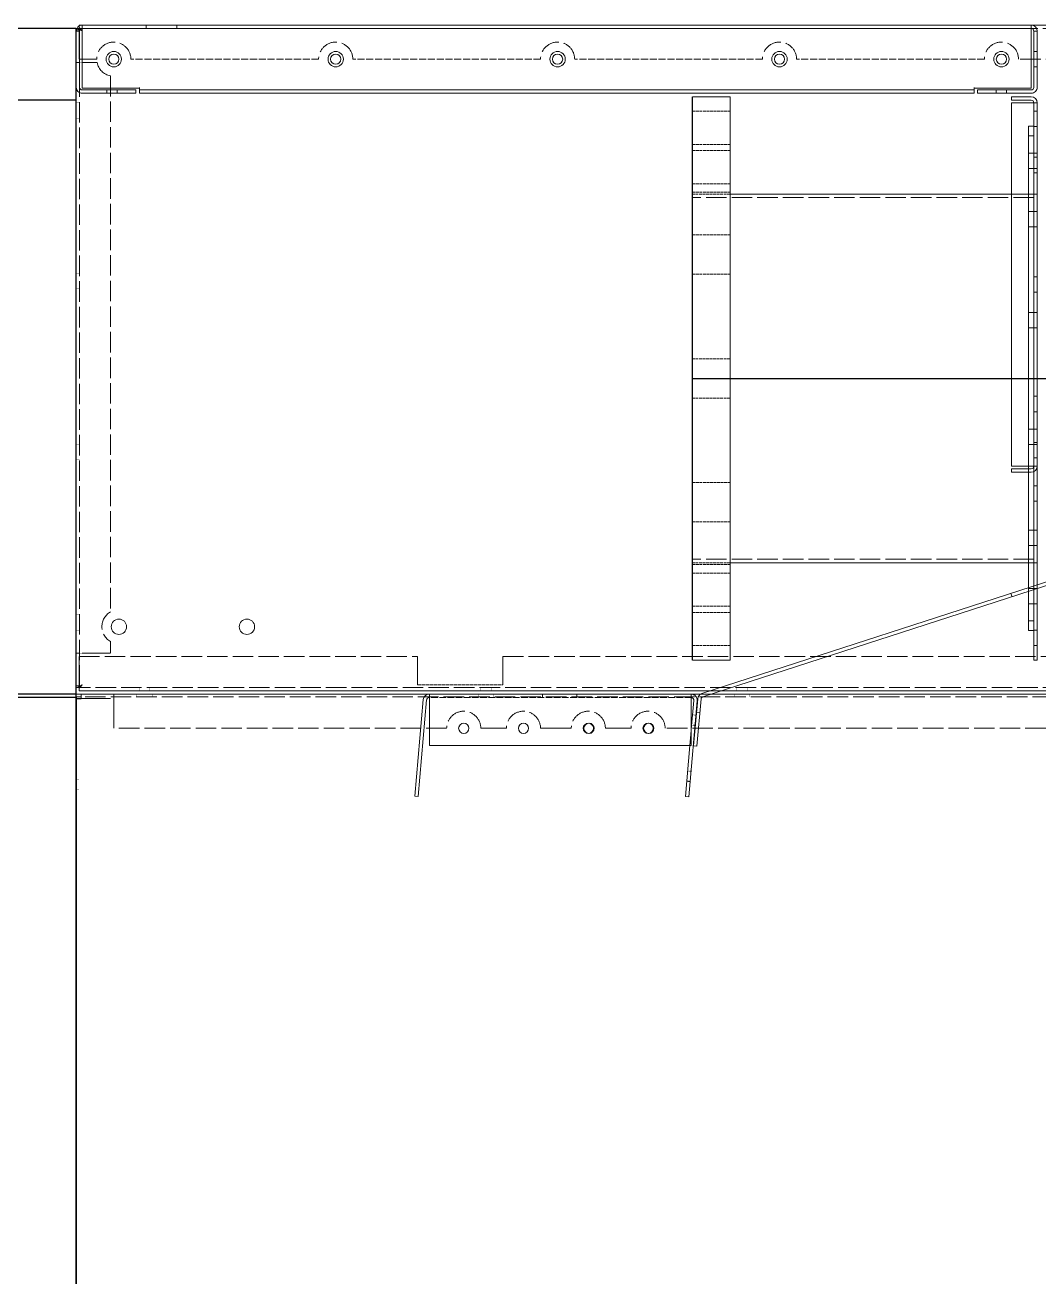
# Model space of a CAD drawing. Header units: millimetres. Extents: x 2113 to 34376, y 2901 to 25715.
# Drawn here: x 16428 to 17022, y 13729 to 14463 of the extents above; entities that cross this region are included whole.
import ezdxf

# ---------------------------------------------------------------- set-up
doc = ezdxf.new("R2010")
doc.units = ezdxf.units.MM
doc.linetypes.add('DASHED', pattern=[15, 12, -3])

# ---------------------------------------------------------------- blocks, each defined once
blk = doc.blocks.new('A$C07BF02F0')
at = {"color": 7, "lineweight": 15}
for p, q in [((3.5, 38), (3.5, 40)), ((3.5, 40), (559.5, 40)), ((3.5, 36.5), (3.5, 40)), ((3.5, 38), (3.5, 37.56)), ((3.5, 38), (559.5, 38)), ((3.5, 37.56), (3.5, 36.5)), ((559.5, 38), (559.5, 40)), ((559.5, 36.5), (559.5, 40)), ((559.5, 37.56), (559.5, 38)), ((559.5, 36.5), (559.5, 37.56)), ((2, 36.5), (0, 36.5)), ((0, 3.5), (0, 36.5)), ((2, 36.5), (0, 36.5)), ((2, 36.5), (2, 3.5)), ((3.5, 36.5), (3.5, 3)), ((3.5, 3), (3.5, 36.5)), ((559.5, 36.5), (559.5, 3)), ((559.5, 3), (559.5, 36.5)), ((561, 36.5), (563, 36.5)), ((561, 36.5), (561, 3.5)), ((561, 36.5), (563, 36.5)), ((563, 3.5), (563, 36.5)), ((561, 24.5), (563, 24.5)), ((561, 24.5), (563, 24.5)), ((561, 24.5), (563, 24.5)), ((561, 24.5), (563, 24.5)), ((561, 24.5), (563, 24.5)), ((561, 24.5), (563, 24.5)), ((561, 24.5), (563, 24.5)), ((561, 24.5), (563, 24.5)), ((561, 24.5), (563, 24.5)), ((561, 24.5), (563, 24.5)), ((561, 24.5), (563, 24.5)), ((561, 24.5), (563, 24.5)), ((561, 24.5), (563, 24.5)), ((561, 24.5), (563, 24.5)), ((561, 24.5), (563, 24.5)), ((561, 24.5), (563, 24.5)), ((561, 24.5), (563, 24.5)), ((561, 24.5), (563, 24.5)), ((561, 24.5), (563, 24.5)), ((561, 24.5), (563, 24.5)), ((561, 24.5), (563, 24.5)), ((561, 24.5), (563, 24.5)), ((561, 24.5), (563, 24.5)), ((561, 24.5), (563, 24.5)), ((561, 15.5), (563, 15.5)), ((561, 15.5), (563, 15.5)), ((561, 15.5), (563, 15.5)), ((561, 15.5), (563, 15.5)), ((561, 15.5), (563, 15.5)), ((561, 15.5), (563, 15.5)), ((561, 15.5), (563, 15.5)), ((561, 15.5), (563, 15.5)), ((561, 15.5), (563, 15.5)), ((561, 15.5), (563, 15.5)), ((561, 15.5), (563, 15.5)), ((561, 15.5), (563, 15.5)), ((561, 15.5), (563, 15.5)), ((561, 15.5), (563, 15.5)), ((561, 15.5), (563, 15.5)), ((561, 15.5), (563, 15.5)), ((561, 15.5), (563, 15.5)), ((561, 15.5), (563, 15.5)), ((561, 15.5), (563, 15.5)), ((561, 15.5), (563, 15.5)), ((561, 15.5), (563, 15.5)), ((561, 15.5), (563, 15.5)), ((561, 15.5), (563, 15.5)), ((561, 15.5), (563, 15.5)), ((37, 3), (3.5, 3)), ((37, 3), (3.5, 3)), ((35, 2), (3.5, 2)), ((18, 2), (18, 0)), ((18, 2), (18, 0)), ((18, 2), (18, 0)), ((18, 2), (18, 0)), ((18, 2), (18, 0)), ((18, 2), (18, 0)), ((18, 2), (18, 0)), ((18, 2), (18, 0)), ((18, 2), (18, 0)), ((18, 2), (18, 0)), ((18, 2), (18, 0)), ((18, 2), (18, 0)), ((24, 2), (24, 0)), ((24, 2), (24, 0)), ((24, 2), (24, 0)), ((24, 2), (24, 0)), ((24, 2), (24, 0)), ((24, 2), (24, 0)), ((24, 2), (24, 0)), ((24, 2), (24, 0)), ((24, 2), (24, 0)), ((24, 2), (24, 0)), ((24, 2), (24, 0)), ((24, 2), (24, 0)), ((35, 2), (35, 0)), ((37, 2.44), (37, 3.5)), ((37, 3), (37, 3.5)), ((37, 3), (37, 3.5)), ((37, 3.5), (37, 0)), ((37, 2), (37, 2.44)), ((37, 2), (37, 0)), ((526, 2), (37, 2)), ((526, 2), (37, 2)), ((526, 3), (526, 3.5)), ((526, 3.5), (526, 3)), ((526, 3), (526, 3.5)), ((526, 3.5), (526, 3)), ((526, 2.44), (526, 3)), ((526, 3), (559.5, 3)), ((526, 3), (559.5, 3)), ((526, 3), (526, 0)), ((526, 2), (526, 2.44)), ((526, 2), (526, 0)), ((528, 2), (528, 0)), ((559.5, 2), (528, 2)), ((539, 2), (539, 0)), ((539, 2), (539, 0)), ((539, 2), (539, 0)), ((539, 2), (539, 0)), ((539, 2), (539, 0)), ((539, 2), (539, 0)), ((539, 2), (539, 0)), ((539, 2), (539, 0)), ((539, 2), (539, 0)), ((539, 2), (539, 0)), ((539, 2), (539, 0)), ((539, 2), (539, 0)), ((545, 2), (545, 0)), ((545, 2), (545, 0)), ((545, 2), (545, 0)), ((545, 2), (545, 0)), ((545, 2), (545, 0)), ((545, 2), (545, 0)), ((545, 2), (545, 0)), ((545, 2), (545, 0)), ((545, 2), (545, 0)), ((545, 2), (545, 0)), ((545, 2), (545, 0)), ((545, 2), (545, 0)), ((35, 0), (3.5, 0)), ((526, 0), (37, 0)), ((526, 0), (37, 0)), ((559.5, 0), (528, 0))]:
    blk.add_line(p, q, dxfattribs=at)
for centre in [(22, 20), (152, 20), (282, 20), (412, 20), (542, 20)]:
    blk.add_circle(centre, 3, dxfattribs=at)
for centre, radius, start, end in [((3.5, 36.5), 3.5, 90, 180), ((3.5, 36.5), 1.5, 90, 180), ((559.5, 36.5), 3.5, 360, 90), ((559.5, 36.5), 1.5, 360, 90), ((3.5, 3.5), 3.5, 180, 270.00001), ((3.5, 3.5), 1.5, 180, 269.99999), ((559.5, 3.5), 3.5, 269.99999, 360), ((559.5, 3.5), 1.5, 270.00001, 360)]:
    blk.add_arc(centre, radius, start, end, dxfattribs=at)
blk = doc.blocks.new('A$C16F13DCD')
at = {"color": 7, "lineweight": 15}
for p, q in [((11.5, 330), (0, 330)), ((0, 328), (0, 330)), ((11.5, 328), (0, 328)), ((0, 326.5), (0, 113.5)), ((11.5, 326.5), (0, 326.5)), ((11.5, 326.5), (15, 326.5)), ((13, 113.5), (13, 326.5)), ((15, 326.5), (15, 113.5)), ((13, 321.5), (15, 321.5)), ((13, 321.5), (15, 321.5)), ((13, 321.5), (15, 321.5)), ((13, 321.5), (15, 321.5)), ((13, 321.5), (15, 321.5)), ((13, 321.5), (15, 321.5)), ((13, 321.5), (15, 321.5)), ((13, 312.5), (15, 312.5)), ((13, 312.5), (15, 312.5)), ((13, 312.5), (15, 312.5)), ((13, 312.5), (15, 312.5)), ((13, 312.5), (15, 312.5)), ((13, 312.5), (15, 312.5)), ((13, 312.5), (15, 312.5)), ((13, 297), (15, 297)), ((13, 297), (15, 297)), ((13, 294.5), (15, 294.5)), ((13, 294.5), (15, 294.5)), ((13, 288), (15, 288)), ((13, 288), (15, 288)), ((13, 285.5), (15, 285.5)), ((13, 285.5), (15, 285.5)), ((13, 273), (15, 273)), ((13, 262.84), (15, 262.84)), ((13, 262.84), (15, 262.84)), ((13, 253.84), (15, 253.84)), ((13, 253.84), (15, 253.84)), ((13, 224.5), (15, 224.5)), ((13, 224.5), (15, 224.5)), ((13, 215.5), (15, 215.5)), ((13, 215.5), (15, 215.5)), ((13, 203.66), (15, 203.66)), ((13, 203.66), (15, 203.66)), ((13, 194.66), (15, 194.66)), ((13, 194.66), (15, 194.66)), ((13, 154.5), (15, 154.5)), ((13, 154.5), (15, 154.5)), ((13, 145.5), (15, 145.5)), ((13, 145.5), (15, 145.5)), ((13, 135.34), (15, 135.34)), ((13, 135.34), (15, 135.34)), ((13, 127.5), (15, 127.5)), ((13, 127.5), (15, 127.5)), ((13, 126.34), (15, 126.34)), ((13, 126.34), (15, 126.34)), ((13, 118.5), (15, 118.5)), ((13, 118.5), (15, 118.5)), ((0, 113.5), (11.5, 113.5)), ((0, 110), (0, 112)), ((11.5, 112), (0, 112)), ((11.5, 113.5), (15, 113.5)), ((13, 110.34), (13, 113.5)), ((15, 113.5), (13, 113.5)), ((15, 113.5), (13, 113.5)), ((13, 0), (13, 110.34)), ((15, 0), (15, 113.5)), ((11.5, 110), (0, 110)), ((13, 102), (15, 102)), ((13, 102), (15, 102)), ((13, 93), (15, 93)), ((13, 93), (15, 93)), ((13, 76.16), (15, 76.16)), ((13, 76.16), (15, 76.16)), ((13, 67.16), (15, 67.16)), ((13, 67.16), (15, 67.16)), ((13, 57), (15, 57)), ((13, 42), (15, 42)), ((13, 42), (15, 42)), ((13, 42), (15, 42)), ((13, 42), (15, 42)), ((13, 33), (15, 33)), ((13, 33), (15, 33)), ((13, 33), (15, 33)), ((13, 33), (15, 33)), ((13, 17.5), (15, 17.5)), ((13, 17.5), (15, 17.5)), ((13, 17.5), (15, 17.5)), ((13, 17.5), (15, 17.5)), ((13, 17.5), (15, 17.5)), ((13, 8.5), (15, 8.5)), ((13, 8.5), (15, 8.5)), ((13, 8.5), (15, 8.5)), ((13, 8.5), (15, 8.5)), ((13, 8.5), (15, 8.5)), ((13, 0), (15, 0))]:
    blk.add_line(p, q, dxfattribs=at)
for centre, radius, start, end in [((11.5, 326.5), 3.5, 0, 90), ((11.5, 326.5), 1.5, 0, 90), ((11.5, 113.5), 3.5, 270, 0), ((11.5, 113.5), 1.5, 270, 0)]:
    blk.add_arc(centre, radius, start, end, dxfattribs=at)
blk = doc.blocks.new('A$C5DDF0D69')
at = {"color": 7, "lineweight": 13, "ltscale": 0.000626001}
for p, q in [((8.74, 60.17), (8.44, 60.17)), ((8.74, 58.17), (8.44, 58.17))]:
    blk.add_line(p, q, dxfattribs=at)
at = {"color": 7, "lineweight": 13, "ltscale": 0.31935}
for p, q in [((162.03, 60.17), (8.74, 60.17)), ((162.03, 30.17), (8.74, 30.17))]:
    blk.add_line(p, q, dxfattribs=at)
at = {"color": 7, "linetype": 'DASHED', "lineweight": 13, "ltscale": 0.004167}
for p, q in [((8.74, 58.17), (8.74, 60.17)), ((74.96, 60.17), (74.96, 58.17)), ((74.96, 60.17), (74.96, 58.17)), ((74.96, 60.17), (74.96, 58.17)), ((74.96, 60.17), (74.96, 58.17)), ((74.96, 60.17), (74.96, 58.17)), ((74.96, 60.17), (74.96, 58.17)), ((74.96, 60.17), (74.96, 58.17)), ((74.96, 60.17), (74.96, 58.17)), ((74.96, 60.17), (74.96, 58.17)), ((74.96, 60.17), (74.96, 58.17)), ((74.96, 60.17), (74.96, 58.17)), ((94.96, 60.17), (94.96, 58.17)), ((94.96, 60.17), (94.96, 58.17)), ((94.96, 60.17), (94.96, 58.17)), ((94.96, 60.17), (94.96, 58.17)), ((94.96, 60.17), (94.96, 58.17)), ((94.96, 60.17), (94.96, 58.17)), ((94.96, 60.17), (94.96, 58.17)), ((94.96, 60.17), (94.96, 58.17)), ((94.96, 60.17), (94.96, 58.17)), ((94.96, 60.17), (94.96, 58.17)), ((94.96, 60.17), (94.96, 58.17)), ((162.03, 58.17), (162.03, 60.17)), ((164.77, 47.89), (162.78, 48.06)), ((164.77, 47.89), (162.78, 48.06)), ((164.77, 47.89), (162.78, 48.06)), ((164.77, 47.89), (162.78, 48.06)), ((164.77, 47.89), (162.78, 48.06)), ((164.77, 47.89), (162.78, 48.06)), ((164.77, 47.89), (162.78, 48.06)), ((164.77, 47.89), (162.78, 48.06)), ((164.77, 47.89), (162.78, 48.06)), ((164.77, 47.89), (162.78, 48.06)), ((164.77, 47.89), (162.78, 48.06)), ((164.25, 41.91), (162.26, 42.09)), ((164.25, 41.91), (162.26, 42.09)), ((164.25, 41.91), (162.26, 42.09)), ((164.25, 41.91), (162.26, 42.09)), ((164.25, 41.91), (162.26, 42.09)), ((164.25, 41.91), (162.26, 42.09)), ((164.25, 41.91), (162.26, 42.09)), ((164.25, 41.91), (162.26, 42.09)), ((164.25, 41.91), (162.26, 42.09)), ((164.25, 41.91), (162.26, 42.09)), ((164.25, 41.91), (162.26, 42.09)), ((161.9, 15.01), (159.91, 15.19)), ((161.9, 15.01), (159.91, 15.19)), ((161.38, 9.04), (159.38, 9.21)), ((161.38, 9.04), (159.38, 9.21))]:
    blk.add_line(p, q, dxfattribs=at)
at = {"color": 7, "lineweight": 13, "ltscale": 0.007292}
for p, q in [((8.74, 56.67), (8.74, 60.17)), ((162.03, 56.67), (162.03, 60.17))]:
    blk.add_line(p, q, dxfattribs=at)
at = {"color": 7, "lineweight": 13, "ltscale": 0.118431}
for p, q in [((0, 0.35), (4.96, 56.98)), ((1.99, 0.17), (6.95, 56.8))]:
    blk.add_line(p, q, dxfattribs=at)
at = {"color": 7, "linetype": 'DASHED', "lineweight": 13, "ltscale": 0.31935}
blk.add_line((162.03, 58.17), (8.74, 58.17), dxfattribs=at)
at = {"color": 7, "lineweight": 13, "ltscale": 0.003125}
blk.add_line((8.74, 58.17), (8.74, 56.67), dxfattribs=at)
at = {"color": 7, "lineweight": 13, "ltscale": 0.055208}
for p, q in [((8.74, 56.67), (8.74, 30.17)), ((8.74, 30.17), (8.74, 56.67)), ((162.03, 30.17), (162.03, 56.67))]:
    blk.add_line(p, q, dxfattribs=at)
at = {"color": 7, "lineweight": 13, "ltscale": 0.117885}
blk.add_line((160.59, 0), (165.52, 56.37), dxfattribs=at)
at = {"color": 7, "linetype": 'DASHED', "lineweight": 13, "ltscale": 0.003125}
blk.add_line((162.03, 58.17), (162.03, 56.67), dxfattribs=at)
at = {"color": 7, "linetype": 'DASHED', "lineweight": 13, "ltscale": 0.055208}
blk.add_line((162.03, 56.67), (162.03, 30.17), dxfattribs=at)
at = {"color": 7, "lineweight": 13, "ltscale": 0.035719}
blk.add_line((162.03, 39.46), (163.52, 56.54), dxfattribs=at)
at = {"color": 7, "linetype": 'DASHED', "lineweight": 13, "ltscale": 0.019427}
blk.add_line((161.22, 30.17), (162.03, 39.46), dxfattribs=at)
at = {"color": 7, "lineweight": 13, "ltscale": 0.317661}
blk.add_line((161.22, 30.17), (8.74, 30.17), dxfattribs=at)
at = {"color": 7, "lineweight": 13, "ltscale": 0.062739}
blk.add_line((158.59, 0.17), (161.22, 30.17), dxfattribs=at)
at = {"color": 7, "linetype": 'DASHED', "lineweight": 13, "ltscale": 0.001689}
blk.add_line((162.03, 30.17), (161.22, 30.17), dxfattribs=at)
at = {"color": 7, "lineweight": 13, "ltscale": 0.004167}
for p, q in [((1.99, 0.17), (0, 0.35)), ((160.59, 0), (158.59, 0.17))]:
    blk.add_line(p, q, dxfattribs=at)
at = {"color": 7, "lineweight": 13}
for centre in [(28.74, 40.17), (63.74, 40.17), (102.14, 40.17), (137.14, 40.17)]:
    blk.add_circle(centre, 3, dxfattribs=at)
for centre, radius, start, end in [((8.44, 56.67), 3.5, 90, 175), ((162.03, 56.67), 3.5, 355, 90), ((8.44, 56.67), 1.5, 90, 175), ((162.03, 56.67), 1.5, 355, 90)]:
    blk.add_arc(centre, radius, start, end, dxfattribs=at)
blk = doc.blocks.new('A$C7EF54F26')
at = {"color": 7, "lineweight": 15}
for p, q in [((431.66, 245.91), (433.66, 245.91)), ((431.66, 216.89), (431.66, 245.91)), ((433.66, 216.89), (433.66, 245.91)), ((431.66, 235.41), (433.66, 235.41)), ((431.66, 235.41), (433.66, 235.41)), ((431.66, 235.41), (433.66, 235.41)), ((431.66, 235.41), (433.66, 235.41)), ((431.66, 235.41), (433.66, 235.41)), ((431.66, 235.41), (433.66, 235.41)), ((431.66, 235.41), (433.66, 235.41)), ((431.66, 235.41), (433.66, 235.41)), ((431.66, 235.41), (433.66, 235.41)), ((431.66, 235.41), (433.66, 235.41)), ((431.66, 235.41), (433.66, 235.41)), ((431.66, 226.41), (433.66, 226.41)), ((431.66, 226.41), (433.66, 226.41)), ((431.66, 226.41), (433.66, 226.41)), ((431.66, 226.41), (433.66, 226.41)), ((431.66, 226.41), (433.66, 226.41)), ((431.66, 226.41), (433.66, 226.41)), ((431.66, 226.41), (433.66, 226.41)), ((431.66, 226.41), (433.66, 226.41)), ((431.66, 226.41), (433.66, 226.41)), ((431.66, 226.41), (433.66, 226.41)), ((431.66, 226.41), (433.66, 226.41)), ((2.12, 30.92), (430.75, 215.52)), ((2.91, 29.08), (431.54, 213.68)), ((306.56, 162.03), (307.35, 160.19)), ((176.95, 106.21), (177.74, 104.37)), ((0, 27.68), (0.15, 0)), ((2, 27.69), (2.15, 0.01)), ((2.04, 19.51), (0.04, 19.5)), ((2.04, 19.51), (0.04, 19.5)), ((2.04, 19.51), (0.04, 19.5)), ((2.04, 19.51), (0.04, 19.5)), ((2.04, 19.51), (0.04, 19.5)), ((2.04, 19.51), (0.04, 19.5)), ((2.04, 19.51), (0.04, 19.5)), ((2.04, 19.51), (0.04, 19.5)), ((2.04, 19.51), (0.04, 19.5)), ((2.04, 19.51), (0.04, 19.5)), ((2.04, 19.51), (0.04, 19.5)), ((2.09, 10.51), (0.09, 10.5)), ((2.09, 10.51), (0.09, 10.5)), ((2.09, 10.51), (0.09, 10.5)), ((2.09, 10.51), (0.09, 10.5)), ((2.09, 10.51), (0.09, 10.5)), ((2.09, 10.51), (0.09, 10.5)), ((2.09, 10.51), (0.09, 10.5)), ((2.09, 10.51), (0.09, 10.5)), ((2.09, 10.51), (0.09, 10.5)), ((2.09, 10.51), (0.09, 10.5)), ((2.09, 10.51), (0.09, 10.5)), ((0.15, 0), (2.15, 0.01))]:
    blk.add_line(p, q, dxfattribs=at)
for centre, radius, start, end in [((430.16, 216.89), 1.5, 293.3, 0), ((430.16, 216.89), 3.5, 293.3, 0), ((3.5, 27.7), 3.5, 113.3, 180.3), ((3.5, 27.7), 1.5, 113.3, 180.3)]:
    blk.add_arc(centre, radius, start, end, dxfattribs=at)
blk = doc.blocks.new('1')
for p, q in [((16458.41, 14460.68), (14058.41, 14460.68)), ((16458.41, 14460.68), (15089.41, 14460.68)), ((16819.41, 14090.68), (16819.41, 14420.68)), ((16458.41, 14418.68), (14609.41, 14418.68)), ((16819.41, 14255.68), (18446.07, 14255.68)), ((16458.41, 14070.68), (14058.41, 14070.68)), ((16458.41, 14068.68), (15160.41, 14068.68))]:
    blk.add_line(p, q)
at = {"color": 7, "lineweight": 13, "ltscale": 0.003112}
for p, q in [((16459.41, 14460.68), (16458.41, 14460.68)), ((16459.41, 14074.68), (16458.41, 14074.68))]:
    blk.add_line(p, q, dxfattribs=at)
at = {"color": 7, "lineweight": 13, "ltscale": 0.002813}
for p, q in [((16458.41, 14459.78), (16458.41, 14460.68)), ((16458.41, 14075.58), (16458.41, 14074.68))]:
    blk.add_line(p, q, dxfattribs=at)
at = {"ltscale": 500}
for p, q in [((16458.41, 10860.68), (16458.41, 14460.68)), ((16458.41, 14068.68), (16458.41, 10865.81)), ((16458.41, 14062.68), (16458.41, 10862.68))]:
    blk.add_line(p, q, dxfattribs=at)
at = {"color": 7, "lineweight": 13}
for p, q in [((16458.41, 14075.58), (16458.41, 14459.78)), ((18956.71, 14462.68), (16460.11, 14462.68)), ((16819.41, 14255.68), (16819.41, 14420.68)), ((16841.41, 14255.68), (16841.41, 14420.68)), ((17016.21, 14403.4), (17016.21, 14255.68)), ((17019.41, 14403.4), (17019.41, 14255.68)), ((17016.21, 14363.68), (16841.41, 14363.68)), ((17019.41, 14255.68), (17019.41, 14363.68)), ((16819.41, 14090.68), (16819.41, 14255.68)), ((16841.41, 14090.68), (16841.41, 14255.68)), ((17016.21, 14107.96), (17016.21, 14255.68)), ((17019.41, 14107.96), (17019.41, 14255.68)), ((17019.41, 14147.68), (17019.41, 14255.68)), ((17019.41, 14149.68), (17019.41, 14255.68)), ((17016.21, 14147.68), (16841.41, 14147.68)), ((18956.71, 14072.68), (16460.11, 14072.68)), ((17540.61, 14070.68), (16461.21, 14070.68))]:
    blk.add_line(p, q, dxfattribs=at)
at = {"color": 7, "linetype": 'DASHED', "lineweight": 13, "ltscale": 0.00625}
for p, q in [((16458.41, 14459.78), (16460.41, 14459.78)), ((16499.41, 14460.68), (16499.41, 14462.68)), ((16517.41, 14460.68), (16517.41, 14462.68)), ((16458.41, 14440.68), (16460.41, 14440.68)), ((16460.41, 14417.18), (16458.41, 14417.18)), ((16460.41, 14408.18), (16458.41, 14408.18)), ((16460.41, 14317.18), (16458.41, 14317.18)), ((16460.41, 14308.18), (16458.41, 14308.18)), ((16460.41, 14217.18), (16458.41, 14217.18)), ((16460.41, 14208.18), (16458.41, 14208.18)), ((16460.41, 14117.18), (16458.41, 14117.18)), ((16460.41, 14108.18), (16458.41, 14108.18)), ((16458.41, 14094.68), (16460.41, 14094.68)), ((16458.41, 14075.58), (16460.41, 14075.58)), ((16495.41, 14074.68), (16495.41, 14072.68)), ((16501.41, 14074.68), (16501.41, 14072.68)), ((16695.41, 14074.68), (16695.41, 14072.68)), ((16701.41, 14074.68), (16701.41, 14072.68)), ((16845.41, 14074.68), (16845.41, 14072.68)), ((16851.41, 14074.68), (16851.41, 14072.68))]:
    blk.add_line(p, q, dxfattribs=at)
at = {"color": 7, "lineweight": 13, "ltscale": 0.002201}
for p, q in [((16459.41, 14460.68), (16460.11, 14460.68)), ((16459.41, 14074.68), (16460.11, 14074.68))]:
    blk.add_line(p, q, dxfattribs=at)
at = {"color": 7, "lineweight": 13, "ltscale": 0.004222}
for p, q in [((16460.11, 14461.33), (16460.11, 14462.68)), ((16460.11, 14074.03), (16460.11, 14072.68))]:
    blk.add_line(p, q, dxfattribs=at)
at = {"color": 7, "lineweight": 13, "ltscale": 0.003766}
for p, q in [((16460.11, 14461.33), (16460.11, 14460.12)), ((16460.11, 14074.03), (16460.11, 14075.24))]:
    blk.add_line(p, q, dxfattribs=at)
at = {"color": 7, "linetype": 'DASHED', "lineweight": 13}
for p, q in [((18956.71, 14460.68), (16460.11, 14460.68)), ((16460.41, 14075.58), (16460.41, 14459.78)), ((18838.41, 14442.68), (17010.41, 14442.68)), ((16478.41, 14432.88), (16478.41, 14118.84)), ((16819.41, 14363.68), (16819.41, 14255.68)), ((17019.41, 14361.68), (16819.41, 14361.68)), ((16819.41, 14255.68), (16819.41, 14147.68)), ((16819.41, 14255.68), (16819.41, 14149.68)), ((17019.41, 14149.68), (16819.41, 14149.68)), ((16460.11, 14092.68), (16658.41, 14092.68)), ((16708.41, 14092.68), (17205.41, 14092.68)), ((18956.71, 14074.68), (16460.11, 14074.68)), ((17540.61, 14069.08), (16461.21, 14069.08)), ((16675.41, 14050.68), (16480.41, 14050.68)), ((17521.41, 14050.68), (16803.41, 14050.68))]:
    blk.add_line(p, q, dxfattribs=at)
at = {"color": 7, "linetype": 'DASHED', "lineweight": 13, "ltscale": 0.002219}
for p, q in [((16460.11, 14460.68), (16460.82, 14460.68)), ((16460.11, 14074.68), (16460.82, 14074.68))]:
    blk.add_line(p, q, dxfattribs=at)
at = {"color": 7, "linetype": 'DASHED', "lineweight": 13, "ltscale": 0.003094}
for p, q in [((16460.11, 14459.28), (16460.11, 14460.27)), ((16460.11, 14076.08), (16460.11, 14075.09))]:
    blk.add_line(p, q, dxfattribs=at)
at = {"color": 7, "linetype": 'DASHED', "lineweight": 13, "ltscale": 0.051875}
for p, q in [((16460.11, 14442.68), (16460.11, 14459.28)), ((16460.11, 14076.08), (16460.11, 14092.68)), ((16478.41, 14094.68), (16461.81, 14094.68)), ((16658.41, 14092.68), (16658.41, 14076.08)), ((16708.41, 14092.68), (16708.41, 14076.08))]:
    blk.add_line(p, q, dxfattribs=at)
at = {"color": 7, "linetype": 'DASHED', "lineweight": 13, "ltscale": 0.002812}
for p, q in [((16460.41, 14459.78), (16460.41, 14460.68)), ((16460.41, 14075.58), (16460.41, 14074.68))]:
    blk.add_line(p, q, dxfattribs=at)
at = {"color": 7, "linetype": 'DASHED', "lineweight": 13, "ltscale": 0.032187}
blk.add_line((16470.41, 14442.68), (16460.11, 14442.68), dxfattribs=at)
at = {"color": 7, "linetype": 'DASHED', "lineweight": 13, "ltscale": 0.34375}
for p, q in [((16600.41, 14442.68), (16490.41, 14442.68)), ((16730.41, 14442.68), (16620.41, 14442.68)), ((16860.41, 14442.68), (16750.41, 14442.68)), ((16990.41, 14442.68), (16880.41, 14442.68))]:
    blk.add_line(p, q, dxfattribs=at)
at = {"color": 7, "linetype": 'DASHED', "lineweight": 13, "ltscale": 0.004375}
for p, q in [((16460.41, 14440.68), (16461.81, 14440.68)), ((16460.41, 14094.68), (16461.81, 14094.68))]:
    blk.add_line(p, q, dxfattribs=at)
at = {"color": 7, "linetype": 'DASHED', "lineweight": 13, "ltscale": 0.027506}
blk.add_line((16461.81, 14440.68), (16470.61, 14440.68), dxfattribs=at)
at = {"color": 7, "lineweight": 13, "ltscale": 0.1375}
for p, q in [((16819.41, 14420.68), (16841.41, 14420.68)), ((16819.41, 14090.68), (16841.41, 14090.68))]:
    blk.add_line(p, q, dxfattribs=at)
at = {"color": 7, "linetype": 'DASHED', "lineweight": 13, "ltscale": 0.1375}
for p, q in [((16819.41, 14412.18), (16841.41, 14412.18)), ((16819.41, 14392.75), (16841.41, 14392.75)), ((16819.41, 14392.75), (16841.41, 14392.75)), ((16819.41, 14389.18), (16841.41, 14389.18)), ((16819.41, 14369.75), (16841.41, 14369.75)), ((16819.41, 14369.75), (16841.41, 14369.75)), ((16819.41, 14364.68), (16841.41, 14364.68)), ((16841.41, 14363.68), (16819.41, 14363.68)), ((16819.41, 14339.68), (16841.41, 14339.68)), ((16819.41, 14339.68), (16841.41, 14339.68)), ((16819.41, 14316.68), (16841.41, 14316.68)), ((16819.41, 14316.68), (16841.41, 14316.68)), ((16841.41, 14267.18), (16819.41, 14267.18)), ((16841.41, 14267.18), (16819.41, 14267.18)), ((16841.41, 14244.18), (16819.41, 14244.18)), ((16841.41, 14244.18), (16819.41, 14244.18)), ((16819.41, 14194.68), (16841.41, 14194.68)), ((16819.41, 14194.68), (16841.41, 14194.68)), ((16819.41, 14171.68), (16841.41, 14171.68)), ((16819.41, 14171.68), (16841.41, 14171.68)), ((16841.41, 14147.68), (16819.41, 14147.68)), ((16819.41, 14146.68), (16841.41, 14146.68)), ((16819.41, 14141.61), (16841.41, 14141.61)), ((16819.41, 14141.61), (16841.41, 14141.61)), ((16819.41, 14122.18), (16841.41, 14122.18)), ((16819.41, 14118.61), (16841.41, 14118.61)), ((16819.41, 14118.61), (16841.41, 14118.61)), ((16819.41, 14099.18), (16841.41, 14099.18))]:
    blk.add_line(p, q, dxfattribs=at)
at = {"color": 7, "lineweight": 13, "ltscale": 0.02}
for p, q in [((17019.41, 14403.4), (17016.21, 14403.4)), ((17019.41, 14403.4), (17016.21, 14403.4)), ((17019.41, 14107.96), (17016.21, 14107.96))]:
    blk.add_line(p, q, dxfattribs=at)
at = {"color": 7, "linetype": 'DASHED', "lineweight": 13, "ltscale": 0.02}
for p, q in [((17019.41, 14397.68), (17016.21, 14397.68)), ((17016.21, 14387.68), (17019.41, 14387.68)), ((17016.21, 14387.68), (17019.41, 14387.68)), ((17016.21, 14378.68), (17019.41, 14378.68)), ((17016.21, 14378.68), (17019.41, 14378.68)), ((17019.41, 14363.68), (17016.21, 14363.68)), ((17019.41, 14363.68), (17016.21, 14363.68)), ((17016.21, 14353.52), (17019.41, 14353.52)), ((17016.21, 14353.52), (17019.41, 14353.52)), ((17016.21, 14344.52), (17019.41, 14344.52)), ((17016.21, 14344.52), (17019.41, 14344.52)), ((17016.21, 14294.34), (17019.41, 14294.34)), ((17016.21, 14294.34), (17019.41, 14294.34)), ((17016.21, 14285.34), (17019.41, 14285.34)), ((17016.21, 14285.34), (17019.41, 14285.34)), ((17016.21, 14226.02), (17019.41, 14226.02)), ((17016.21, 14226.02), (17019.41, 14226.02)), ((17016.21, 14217.02), (17019.41, 14217.02)), ((17016.21, 14217.02), (17019.41, 14217.02)), ((17016.21, 14166.84), (17019.41, 14166.84)), ((17016.21, 14166.84), (17019.41, 14166.84)), ((17016.21, 14157.84), (17019.41, 14157.84)), ((17016.21, 14157.84), (17019.41, 14157.84)), ((17019.41, 14147.68), (17016.21, 14147.68)), ((17019.41, 14147.68), (17016.21, 14147.68)), ((17016.21, 14132.68), (17019.41, 14132.68)), ((17016.21, 14132.68), (17019.41, 14132.68)), ((17016.21, 14123.68), (17019.41, 14123.68)), ((17016.21, 14123.68), (17019.41, 14123.68)), ((17019.41, 14113.68), (17016.21, 14113.68)), ((17019.41, 14107.96), (17016.21, 14107.96))]:
    blk.add_line(p, q, dxfattribs=at)
at = {"color": 7, "linetype": 'DASHED', "lineweight": 13, "ltscale": 0.021374}
blk.add_line((16478.41, 14101.52), (16478.41, 14094.68), dxfattribs=at)
at = {"color": 7, "linetype": 'DASHED', "lineweight": 13, "ltscale": 0.15625}
blk.add_line((16658.41, 14076.08), (16708.41, 14076.08), dxfattribs=at)
at = {"color": 7, "lineweight": 13, "ltscale": 0.009063}
for p, q in [((16458.41, 14070.68), (16461.21, 14070.68)), ((16458.41, 14069.08), (16461.21, 14069.08))]:
    blk.add_line(p, q, dxfattribs=at)
at = {"color": 7, "lineweight": 13, "ltscale": 0.005}
for p, q in [((16458.41, 14070.68), (16458.41, 14069.08)), ((16458.41, 14068.18), (16460.01, 14068.18))]:
    blk.add_line(p, q, dxfattribs=at)
at = {"color": 7, "lineweight": 13, "ltscale": 0.0009375}
for p, q in [((16458.41, 14067.88), (16458.41, 14068.18)), ((16460.01, 14067.88), (16460.01, 14068.18))]:
    blk.add_line(p, q, dxfattribs=at)
at = {"color": 7, "lineweight": 13, "ltscale": 0.00875}
for p, q in [((16458.41, 14067.88), (16461.21, 14067.88)), ((16461.21, 14067.88), (16461.21, 14070.68))]:
    blk.add_line(p, q, dxfattribs=at)
at = {"color": 7, "lineweight": 13, "ltscale": 0.00375}
blk.add_line((16461.21, 14068.18), (16460.01, 14068.18), dxfattribs=at)
at = {"color": 7, "lineweight": 13, "ltscale": 0.000866094}
blk.add_line((16461.21, 14070.68), (16461.21, 14070.4), dxfattribs=at)
at = {"color": 7, "linetype": 'DASHED', "lineweight": 13, "ltscale": 0.004134}
blk.add_line((16461.21, 14070.4), (16461.21, 14069.08), dxfattribs=at)
at = {"color": 7, "linetype": 'DASHED', "lineweight": 13, "ltscale": 0.05375}
for p, q in [((16461.21, 14068.18), (16478.41, 14068.18)), ((16480.41, 14050.68), (16480.41, 14067.88))]:
    blk.add_line(p, q, dxfattribs=at)
at = {"color": 7, "linetype": 'DASHED', "lineweight": 13, "ltscale": 0.005}
for p, q in [((16480.41, 14070.68), (16480.41, 14069.08)), ((16493.91, 14069.08), (16493.91, 14070.68)), ((16502.91, 14069.08), (16502.91, 14070.68)), ((16693.91, 14069.08), (16693.91, 14070.68)), ((16702.91, 14069.08), (16702.91, 14070.68)), ((16843.91, 14069.08), (16843.91, 14070.68)), ((16852.91, 14069.08), (16852.91, 14070.68)), ((16460.01, 14020.68), (16458.41, 14020.68)), ((16460.01, 14014.68), (16458.41, 14014.68))]:
    blk.add_line(p, q, dxfattribs=at)
at = {"color": 7, "linetype": 'DASHED', "lineweight": 13, "ltscale": 0.00375}
blk.add_line((16480.41, 14069.08), (16480.41, 14067.88), dxfattribs=at)
at = {"lineweight": 5}
blk.add_line((16821.54, 14058.39), (16821.02, 14052.42), dxfattribs=at)
at = {"color": 7, "linetype": 'DASHED', "lineweight": 13, "ltscale": 0.046875}
for p, q in [((16710.41, 14050.68), (16695.41, 14050.68)), ((16783.41, 14050.68), (16768.41, 14050.68))]:
    blk.add_line(p, q, dxfattribs=at)
at = {"color": 7, "linetype": 'DASHED', "lineweight": 13, "ltscale": 0.05625}
blk.add_line((16748.41, 14050.68), (16730.41, 14050.68), dxfattribs=at)
at = {"color": 7, "lineweight": 13}
for centre, radius in [((16480.41, 14442.68), 4.5), ((16610.41, 14442.68), 4.5), ((16740.41, 14442.68), 4.5), ((16870.41, 14442.68), 4.5), ((17000.41, 14442.68), 4.5), ((16483.41, 14110.18), 4.5), ((16558.41, 14110.18), 4.5), ((16685.41, 14050.68), 3), ((16720.41, 14050.68), 3), ((16758.41, 14050.68), 3), ((16793.41, 14050.68), 3)]:
    blk.add_circle(centre, radius, dxfattribs=at)
at = {"color": 7, "linetype": 'DASHED', "lineweight": 13}
for centre, start, end in [((16480.41, 14442.68), 0, 180), ((16610.41, 14442.68), 0, 180), ((16740.41, 14442.68), 0, 180), ((16870.41, 14442.68), 0, 180), ((17000.41, 14442.68), 0, 180), ((16480.41, 14442.68), 191.53722, 258.46304), ((16483.41, 14110.18), 120, 240), ((16685.41, 14050.68), 0, 180), ((16720.41, 14050.68), 0, 180), ((16758.41, 14050.68), 0, 180), ((16793.41, 14050.68), 0, 180)]:
    blk.add_arc(centre, 10, start, end, dxfattribs=at)
at = {"color": 7, "lineweight": 13}
for points in [[(16459.41, 14460.68), (16459.8, 14460.39), (16460.26, 14460.11), (16460.76, 14459.83), (16461.29, 14459.55), (16461.81, 14459.28)], [(16460.11, 14461.33), (16460.46, 14460.97), (16460.8, 14460.57), (16461.14, 14460.15), (16461.47, 14459.71), (16461.81, 14459.28)], [(16459.41, 14074.68), (16459.8, 14074.97), (16460.26, 14075.25), (16460.76, 14075.53), (16461.29, 14075.81), (16461.81, 14076.08)], [(16460.11, 14074.03), (16460.46, 14074.39), (16460.8, 14074.79), (16461.14, 14075.21), (16461.47, 14075.64), (16461.81, 14076.08)]]:
    blk.add_open_spline(points, degree=5, dxfattribs=at)
at = {"color": 7, "linetype": 'DASHED', "lineweight": 13}
for points in [[(16460.11, 14460.12), (16460.45, 14459.98), (16460.79, 14459.82), (16461.13, 14459.64), (16461.47, 14459.46), (16461.81, 14459.28)], [(16460.82, 14460.68), (16460.98, 14460.4), (16461.16, 14460.12), (16461.37, 14459.84), (16461.59, 14459.56), (16461.81, 14459.28)], [(16460.11, 14075.24), (16460.45, 14075.38), (16460.79, 14075.54), (16461.13, 14075.72), (16461.47, 14075.9), (16461.81, 14076.08)], [(16460.82, 14074.68), (16460.98, 14074.96), (16461.16, 14075.24), (16461.37, 14075.52), (16461.59, 14075.8), (16461.81, 14076.08)]]:
    blk.add_open_spline(points, degree=5, dxfattribs=at)
at = {"lineweight": 5}
for name, p in [('A$C07BF02F0', (16458.41, 14422.68)), ('A$C16F13DCD', (17006.41, 14090.68)), ('A$C5DDF0D69', (16656.67, 14010.5))]:
    blk.add_blockref(name, p, dxfattribs=at)
at = {"lineweight": 5, "rotation": 354.6349260590812}
blk.add_blockref('A$C7EF54F26', (16819.91, 14040.48), dxfattribs=at)

msp = doc.modelspace()

# ---------------------------------------------------------------- block references
msp.add_blockref('1', (0, 0))

doc.saveas('drawing.dxf')
